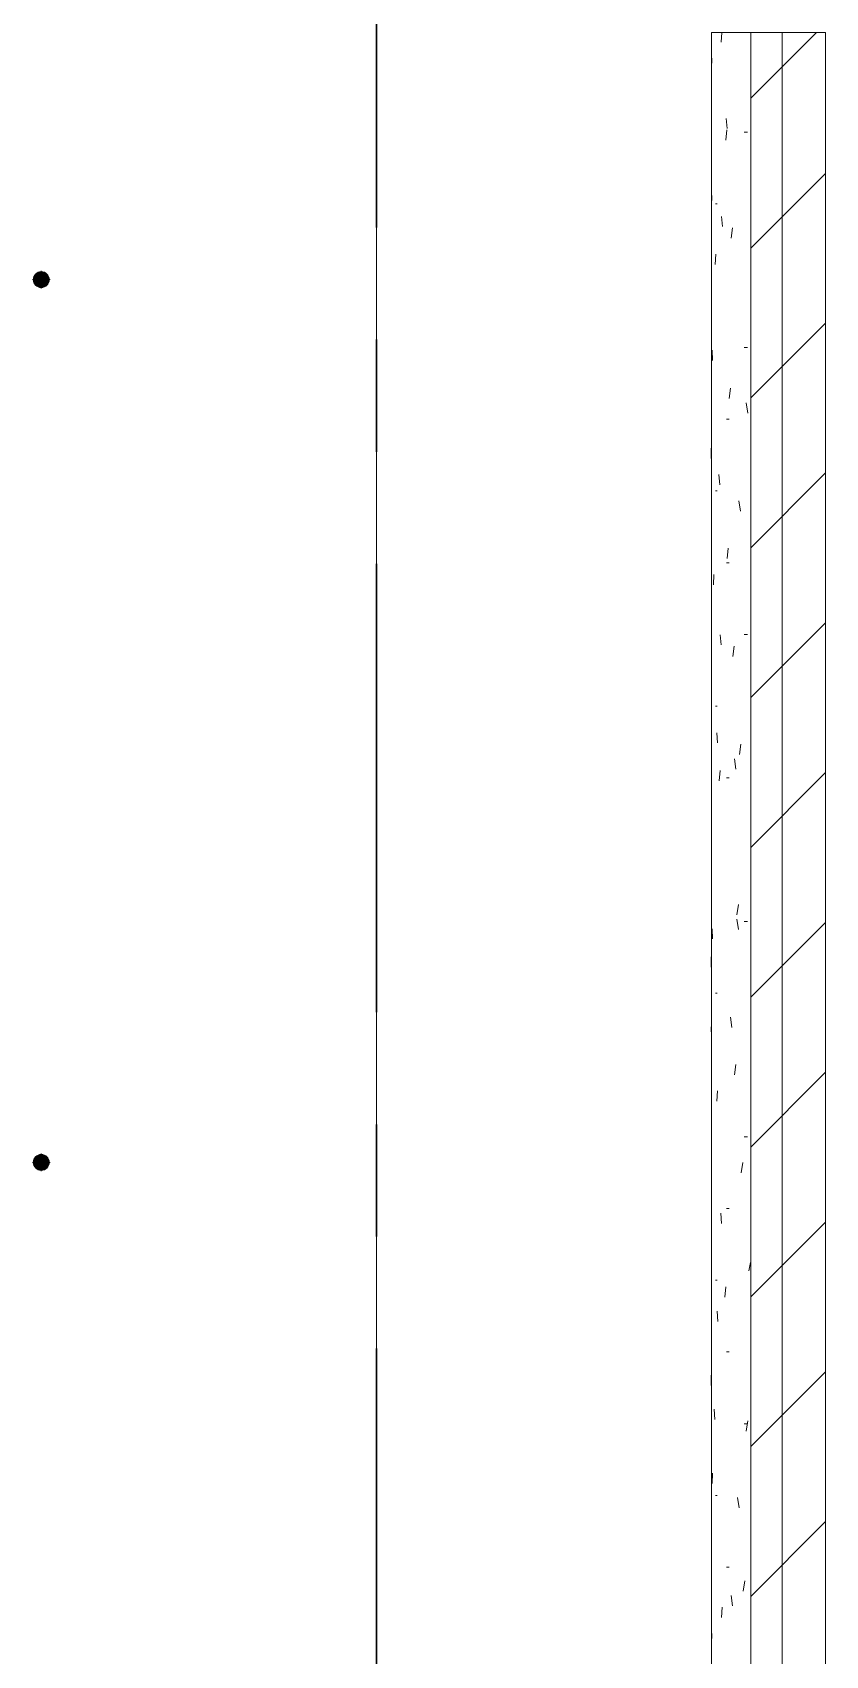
# Model space of a CAD drawing. Header units: millimetres. Extents: x -4000 to 187956, y -58990 to 162485.
# Drawn here: x 49525 to 51773, y 60304 to 64900 of the extents above; entities that cross this region are included whole.
import ezdxf

# ---------------------------------------------------------------- set-up
doc = ezdxf.new("R2010")
doc.units = ezdxf.units.MM
for name, pattern in [('Dash 1_16_', [317.5, 158.75, -158.75]), ('Grid Line', [2222.5, 1270, -317.5, 317.5, -317.5]), ('Grid Line 12_5mm', [2150, 1250, -300, 300, -300])]:
    doc.linetypes.add(name, pattern=pattern)
for name, color, linetype, lineweight in [('A-WALL', 113, 'Continuous', 13), ('A-WALL-PATT', 111, 'Continuous', 13), ('F-SPRN', 3, 'Continuous', 9), ('P-PIPE', 3, 'Continuous', 9), ('P-PIPE-CNTR', 3, 'Continuous', 9), ('S-GRID', 1, 'Continuous', 30)]:
    doc.layers.add(name, color=color, linetype=linetype, lineweight=lineweight)

# ---------------------------------------------------------------- blocks, each defined once
blk = doc.blocks.new('FP_927-FFS - TANG 1')
at = {"layer": 'A-WALL', "color": 50, "lineweight": 15}
blk.add_line((51450, 64900), (51450, 55650), dxfattribs=at)
at = {"layer": 'A-WALL-PATT', "color": 8, "lineweight": 9}
for p, q in [((51477, 64872.6), (51479.6, 64900)), ((51450.1, 64798.3), (51450.7, 64827.3)), ((51491.3, 64656.8), (51494.6, 64627.8)), ((51449.9, 64617.6), (51449.1, 64617.6)), ((51490.1, 64595.1), (51493.4, 64624.1)), ((51552.3, 64617.6), (51542.4, 64617.6)), ((51450.3, 64453.6), (51451, 64424.6)), ((51465.5, 64414.4), (51461.6, 64414.4)), ((51478, 64379.2), (51480.7, 64350.2)), ((51505.7, 64317.5), (51509.5, 64346.5)), ((51460.2, 64243.1), (51461.9, 64272.1)), ((51449.9, 64008), (51449.1, 64008)), ((51451.5, 64000), (51452.4, 63971)), ((51552.3, 64008), (51542.4, 64008)), ((51499.7, 63863.9), (51503.3, 63893)), ((51548.1, 63851.3), (51553.1, 63822.3)), ((51499.7, 63804.8), (51492.8, 63804.8)), ((51449.1, 63722.5), (51449.4, 63693.4)), ((51470.8, 63648.1), (51473.2, 63619.1)), ((51465.5, 63601.6), (51461.6, 63601.6)), ((51527.2, 63573.7), (51531.7, 63544.7)), ((51494, 63410.4), (51497.5, 63439.4)), ((51499.7, 63398.4), (51492.8, 63398.4)), ((51455.3, 63336), (51456.7, 63365)), ((51474.8, 63194.5), (51477.5, 63165.5)), ((51510.2, 63132.8), (51514.2, 63161.8)), ((51552.3, 63195.2), (51542.4, 63195.2)), ((51465.5, 62992), (51461.6, 62992)), ((51464.7, 62917), (51466.7, 62887.9)), ((51528.9, 62855.2), (51533.5, 62884.3)), ((51515.2, 62842.6), (51519.3, 62813.5)), ((51449.9, 62788.8), (51449.1, 62788.8)), ((51471.7, 62780.8), (51474.2, 62809.9)), ((51499.7, 62788.8), (51492.8, 62788.8)), ((51521.8, 62401.7), (51526.1, 62430.7)), ((51449.9, 62382.4), (51449.1, 62382.4)), ((51522, 62389), (51526.3, 62360)), ((51552.3, 62382.4), (51542.4, 62382.4)), ((51451.9, 62361.8), (51452.8, 62332.8)), ((51448.9, 62252.9), (51449, 62281.9)), ((51465.5, 62179.2), (51461.6, 62179.2)), ((51504.2, 62111.5), (51508, 62082.4)), ((51449.2, 62084.2), (51449.6, 62055.2)), ((51515, 61948.1), (51519.1, 61977.1)), ((51464.6, 61873.7), (51466.6, 61902.8)), ((51449.9, 61772.8), (51449.1, 61772.8)), ((51552.3, 61772.8), (51542.4, 61772.8)), ((51534.3, 61670.5), (51539, 61699.6)), ((51475.9, 61556.3), (51478.6, 61527.3)), ((51499.7, 61569.6), (51492.8, 61569.6)), ((51556.1, 61393), (51560.3, 61416.5)), ((51465.5, 61366.4), (51461.6, 61366.4)), ((51487.3, 61318.6), (51490.5, 61347.6)), ((51465.5, 61278.7), (51467.7, 61249.7)), ((51499.7, 61163.2), (51492.8, 61163.2)), ((51449.1, 61068.2), (51449.4, 61097.3)), ((51457.6, 61001.1), (51459.2, 60972.1)), ((51552.3, 60960), (51542.4, 60960)), ((51547.8, 60939.4), (51552.9, 60968.4)), ((51451.4, 60790.7), (51452.3, 60819.7)), ((51465.5, 60756.8), (51461.6, 60756.8)), ((51523.9, 60750.8), (51528.3, 60721.8)), ((51449.9, 60553.6), (51449.1, 60553.6)), ((51499.7, 60553.6), (51492.8, 60553.6)), ((51539.9, 60485.9), (51544.8, 60514.9)), ((51505.8, 60473.2), (51509.7, 60444.2)), ((51477.8, 60411.5), (51480.6, 60440.5)), ((51450.3, 60337.1), (51451, 60366.1))]:
    blk.add_line(p, q, dxfattribs=at)
blk = doc.blocks.new('Walls 1 - Walls 1-594429-FFS - TANG 1')
at = {"layer": 'A-WALL-PATT', "lineweight": 9}
h = blk.add_hatch(dxfattribs=at)
h.set_pattern_fill('FP_12', color=250, style=0, pattern_type=2)
h.set_pattern_definition([(45, (0, 0), (-212.132, 212.132), [])])
h.paths.add_polyline_path([(51561.4, 55445.9), (51773.2, 55445.9), (51773.2, 64900), (51561.4, 64900), (51561.4, 56817.7)])
at = {"layer": 'A-WALL', "color": 50, "lineweight": 15}
for p, q in [((51450, 64900), (51450, 55650)), ((51561.4, 64900), (51450, 64900)), ((51773.2, 64900), (51561.4, 64900)), ((51561.4, 64900), (51561.4, 55445.9)), ((51773.2, 55445.9), (51773.2, 64900))]:
    blk.add_line(p, q, dxfattribs=at)
at = {"layer": 'A-WALL', "color": 35, "lineweight": 15}
for q in [(51450, 64900), (51650, 55445.9), (51773.2, 64900)]:
    blk.add_line((51650, 64900), q, dxfattribs=at)
at = {"layer": 'A-WALL', "color": 50, "lineweight": 15}
blk.add_blockref('FP_927-FFS - TANG 1', (0, 0), dxfattribs=at)
blk = doc.blocks.new('CMF2_NHAXUONG_A_rvt-1-FFS - TANG 1')
at = {"layer": 'A-WALL', "color": 50, "lineweight": 15}
blk.add_line((51449.8, 55650), (51449.8, 64900), dxfattribs=at)
at = {"layer": 'A-WALL', "color": 35, "lineweight": 15}
for p, q in [((51449.8, 64900), (51449.8, 55650)), ((51450, 64900), (51649.8, 64900)), ((51649.8, 64900), (51649.8, 55650))]:
    blk.add_line(p, q, dxfattribs=at)
at = {"layer": 'A-WALL', "color": 53, "lineweight": 15}
for p in [(51450, 64900), (51649.8, 55650)]:
    blk.add_line(p, (51649.8, 64900), dxfattribs=at)
at = {"layer": 'S-GRID', "linetype": 'Grid Line 12_5mm', "lineweight": 9}
blk.add_line((50500, 161185.2), (50500, -16487.4), dxfattribs=at)
at = {"layer": 'A-WALL', "color": 250, "lineweight": 9}
blk.add_blockref('Walls 1 - Walls 1-594429-FFS - TANG 1', (0, 0), dxfattribs=at)
blk = doc.blocks.new('Sprinkler_Up - DN20-V619-FFS - TANG 1')
at = {"layer": 'F-SPRN', "transparency": 33554534}
for points in [[(-13.5, 0), (-3.9, 0.7), (-1.7, 2.9), (-1.2, 3.5), (-0.6, 4), (0.6, 4), (1.2, 3.5), (1.7, 2.9), (4.6, 0), (22.2, 0), (18, 13.1), (6.9, 21.2), (-6.9, 21.2), (-18, 13.1), (-22.2, 0)], [(0, -21.2), (6.9, -21.2), (18, -13.1), (22.2, 0), (3.9, -0.7), (1.7, -2.9), (1.2, -3.5), (0.6, -4), (-0.6, -4), (-1.2, -3.5), (-1.7, -2.9), (-4.6, 0), (-22.2, 0), (-18, -13.1), (-6.9, -21.2)], [(0, -16.7), (4.3, -16.1), (11.8, -11.8), (16.1, -4.3), (16.1, 4.3), (11.8, 11.8), (8.3, 14.4), (0, 16.7), (-4.3, 16.1), (-11.8, 11.8), (-16.1, 4.3), (-16.1, -4.3), (-11.8, -11.8), (-8.3, -14.4)], [(0, -15.6), (7.8, -13.5), (13.5, -7.8), (15.1, -4), (15.1, 4), (13.5, 7.8), (7.8, 13.5), (0, 15.6), (-7.8, 13.5), (-11, 11), (-15.1, 4), (-15.1, -4), (-11, -11), (-7.8, -13.5)], [(-10.9, -5.5), (-10.9, 5.4), (-14.5, 5.4), (-14.5, -5.5)], [(-7.7, -5.5), (-7.7, 5.4), (-10.9, 5.4), (-10.9, -5.5)], [(0, -5.5), (0, 5.4), (-7.7, 5.4), (-7.7, -5.5)], [(0, 0), (5.7, 0), (2.9, 4.9), (-2.9, 4.9), (-5.7, 0)], [(-2.9, -4.9), (2.9, -4.9), (5.7, 0), (-5.7, 0)], [(0, 0), (4.6, 0), (0, 4.6), (-4.6, 0)], [(0, -4.6), (4.6, 0), (-4.6, 0)], [(0, -2.6), (1.3, 0), (-1.8, 0)], [(-1.3, 0), (1.8, 0), (0, 2.6)], [(7.7, -5.5), (7.7, 5.4), (0, 5.4), (0, -5.5)], [(10.9, -5.5), (10.9, 5.4), (7.7, 5.4), (7.7, -5.5)], [(14.5, -5.5), (14.5, 5.4), (10.9, 5.4), (10.9, -5.5)]]:
    blk.add_hatch(color=1, dxfattribs=at).paths.add_polyline_path(points)
at = {"layer": 'F-SPRN', "color": 1}
for p, q in [((-11.5, 5.4), (-14.5, 5.4)), ((-14.5, 5.4), (-11.3, 5.4)), ((-14.5, 5.4), (-14.5, 3.7)), ((-14.5, 3.3), (-14.5, 0)), ((-11.5, 5.4), (-11.5, 4)), ((-10.9, 1.9), (-10.9, 3.6)), ((-10.8, 5.4), (-8, 5.4)), ((-8.1, 5.4), (-10.8, 5.4)), ((-8.1, 5.4), (-8.1, 2.8)), ((-8.1, 2.5), (-8.1, 0.7)), ((-7.7, 4.8), (-7.7, 2.7)), ((-7.7, 4.8), (-7.7, 2.7)), ((-7.7, 2.1), (-7.7, 0.5)), ((-7.7, 2.1), (-7.7, 0.5)), ((-6.7, 5.4), (-4.7, 5.4)), ((-5.8, 3.8), (-5.8, 2.2)), ((-2.1, 0), (-2.1, 0)), ((-2.1, 0), (-2.1, -0.1)), ((-0.5, 2), (-0.6, 2)), ((-0.6, 2), (-0.6, 2)), ((0, 2.1), (-0.1, 2.1)), ((2.1, 0), (2.1, 0.1)), ((2.1, 0), (2.1, 0)), ((4.7, 5.4), (6.5, 5.4)), ((7.7, 5.4), (10.8, 5.4)), ((7.7, 5.2), (7.7, 2.7)), ((7.7, 5.2), (7.7, 2.7)), ((7.7, 2.3), (7.7, 0.5)), ((7.7, 2.3), (7.7, 0.5)), ((10.8, 5.4), (8.1, 5.4)), ((8.1, 5.4), (8.1, 2.8)), ((8.1, 2.5), (8.1, 0.4)), ((10.9, 5.4), (14.5, 5.4)), ((10.9, 3.6), (10.9, 0.2)), ((14.5, 5.4), (11.5, 5.4)), ((11.5, 5.4), (11.5, 4)), ((11.5, 3), (11.5, 0.2)), ((14.5, 5.4), (14.5, -5.5)), ((-14.5, -1.3), (-14.5, -3.7)), ((-11.1, -5.5), (-14.5, -5.5)), ((-14.5, -5.5), (-11.5, -5.5)), ((-10.9, -2.6), (-10.9, -1.3)), ((-10.8, -5.5), (-8.1, -5.5)), ((-7.8, -5.5), (-10.8, -5.5)), ((-8.1, -4.2), (-8.1, -5.5)), ((-7.7, -2.7), (-7.7, -4)), ((-7.7, -2.7), (-7.7, -4)), ((-7, -5.5), (-5.8, -5.5)), ((-4.8, -5.5), (-7, -5.5)), ((-5.8, -2.3), (-5.8, -3.8)), ((-2.1, -0.3), (-2, -0.4)), ((-2, -0.4), (-2, -0.5)), ((-2, -0.5), (-2, -0.6)), ((-2, -0.6), (-2, -0.7)), ((-2, -0.7), (-1.9, -0.7)), ((-1.9, -0.7), (-1.9, -0.8)), ((-1.9, -0.8), (-1.9, -0.9)), ((-1.9, -0.9), (-1.8, -1)), ((-1.8, -1), (-1.8, -1.1)), ((-1.8, -1), (-1.8, -1)), ((-1.8, -1.1), (-1.7, -1.2)), ((-1.7, -1.2), (-1.6, -1.3)), ((-1.7, -1.2), (-1.7, -1.2)), ((-1.6, -1.3), (-1.6, -1.4)), ((-1.6, -1.4), (-1.5, -1.4)), ((-1.5, -1.4), (-1.4, -1.5)), ((-1.4, -1.5), (-1.3, -1.6)), ((-1.4, -1.5), (-1.4, -1.5)), ((-1.3, -1.6), (-1.3, -1.7)), ((-1.3, -1.7), (-1.2, -1.7)), ((-1.2, -1.7), (-1.1, -1.7)), ((-1.1, -1.7), (-1.1, -1.8)), ((-1.1, -1.8), (-1, -1.8)), ((-1, -1.8), (-0.9, -1.9)), ((-0.9, -1.9), (-0.8, -1.9)), ((-0.8, -1.9), (-0.7, -2)), ((-0.8, -1.9), (-0.8, -1.9)), ((-0.7, -2), (-0.6, -2)), ((-0.6, -2), (-0.5, -2)), ((-0.5, -2), (-0.4, -2)), ((-0.4, -2), (-0.3, -2.1)), ((-0.4, -2), (-0.4, -2)), ((-0.3, -2.1), (-0.2, -2.1)), ((-0.2, -2.1), (-0.1, -2.1)), ((-0.1, -2.1), (0, -2.1)), ((0, -2.1), (0.1, -2.1)), ((0.1, -2.1), (0.2, -2.1)), ((0.1, -2.1), (0.1, -2.1)), ((0.2, -2.1), (0.3, -2.1)), ((0.3, -2.1), (0.4, -2)), ((0.4, -2), (0.5, -2)), ((0.5, -2), (0.6, -2)), ((0.6, -2), (0.7, -2)), ((0.6, -2), (0.6, -2)), ((0.7, -2), (0.8, -1.9)), ((0.8, -1.9), (0.9, -1.9)), ((0.9, -1.9), (1, -1.8)), ((0.9, -1.9), (0.9, -1.9)), ((1, -1.8), (1.1, -1.8)), ((1.1, -1.8), (1.2, -1.7)), ((1.2, -1.7), (1.3, -1.6)), ((1.2, -1.7), (1.2, -1.7)), ((1.3, -1.6), (1.4, -1.6)), ((1.4, -1.5), (1.5, -1.5)), ((1.4, -1.6), (1.4, -1.5)), ((1.5, -1.4), (1.6, -1.3)), ((1.5, -1.5), (1.5, -1.4)), ((1.6, -1.3), (1.7, -1.2)), ((1.6, -1.3), (1.6, -1.3)), ((1.7, -1.1), (1.8, -1.1)), ((1.7, -1.2), (1.7, -1.1)), ((1.8, -1), (1.9, -0.9)), ((1.8, -1.1), (1.8, -1)), ((1.9, -0.8), (2, -0.7)), ((1.9, -0.8), (1.9, -0.8)), ((1.9, -0.9), (1.9, -0.8)), ((2, -0.4), (2.1, -0.3)), ((2, -0.5), (2, -0.4)), ((2, -0.5), (2, -0.5)), ((2, -0.6), (2, -0.5)), ((2, -0.7), (2, -0.6)), ((2.1, -0.1), (2.1, 0)), ((2.1, -0.2), (2.1, -0.1)), ((2.1, -0.3), (2.1, -0.2)), ((7, -5.5), (4.8, -5.5)), ((5.8, -2.2), (5.8, -3.8)), ((5.8, -5.5), (7, -5.5)), ((7.7, -0.5), (7.7, -2.3)), ((7.7, -0.5), (7.7, -2.3)), ((7.7, -2.7), (7.7, -5.4)), ((7.7, -2.7), (7.7, -5.4)), ((10.8, -5.5), (7.7, -5.5)), ((8.1, -0.4), (8.1, -2.5)), ((8.1, -2.8), (8.1, -5.5)), ((8.1, -5.5), (10.8, -5.5)), ((10.9, -0.2), (10.9, -3.6)), ((14.5, -5.5), (10.9, -5.5)), ((11.5, -0.2), (11.5, -3)), ((11.5, -4), (11.5, -5.5)), ((11.5, -5.5), (14.5, -5.5))]:
    blk.add_line(p, q, dxfattribs=at)
at = {"layer": 'F-SPRN', "color": 1, "flags": 128}
for points in [[(-1.4, 1.5), (-1.5, 1.5), (-1.5, 1.4), (-1.6, 1.3), (-1.6, 1.3), (-1.7, 1.2), (-1.7, 1.1), (-1.8, 1.1), (-1.8, 1), (-1.9, 0.9), (-1.9, 0.8), (-1.9, 0.8), (-2, 0.7), (-2, 0.6), (-2, 0.5), (-2, 0.5), (-2, 0.4), (-2.1, 0.3), (-2.1, 0.2), (-2.1, 0.1), (-2.1, 0)], [(-0.6, 2), (-0.7, 2), (-0.8, 1.9), (-0.9, 1.9), (-0.9, 1.9), (-1, 1.8), (-1.1, 1.8), (-1.2, 1.7), (-1.2, 1.7), (-1.3, 1.6), (-1.4, 1.6), (-1.4, 1.5)], [(-0.1, 2.1), (-0.1, 2.1), (-0.2, 2.1), (-0.3, 2.1), (-0.4, 2), (-0.5, 2)], [(1.8, 1), (1.8, 1), (1.8, 1.1), (1.7, 1.2), (1.7, 1.2), (1.6, 1.3), (1.6, 1.4), (1.5, 1.4), (1.4, 1.5), (1.4, 1.5), (1.3, 1.6), (1.3, 1.7), (1.2, 1.7), (1.1, 1.7), (1.1, 1.8), (1, 1.8), (0.9, 1.9), (0.8, 1.9), (0.8, 1.9), (0.7, 2), (0.6, 2), (0.5, 2), (0.4, 2), (0.4, 2), (0.3, 2.1), (0.2, 2.1), (0.1, 2.1), (0, 2.1)], [(2.1, 0.1), (2.1, 0.2), (2.1, 0.2), (2.1, 0.3), (2, 0.4), (2, 0.5), (2, 0.6), (2, 0.7), (1.9, 0.7), (1.9, 0.8), (1.9, 0.9), (1.8, 1)], [(-2.1, -0.1), (-2.1, -0.2), (-2.1, -0.2), (-2.1, -0.3)]]:
    blk.add_lwpolyline(points, dxfattribs=at)
at = {"layer": 'F-SPRN', "color": 1}
for radius, start, end in [(22.2, 360, 180), (21.9, 165.6773, 179.2615), (21.9, 144.7698, 164.8151), (21.9, 126.6942, 143.2701), (16.7, 167.6802, 180), (16.7, 167.6802, 180), (16.7, 155.3879, 164.9693), (16.7, 155.3879, 164.9693), (15.6, 166.4265, 180), (15.6, 166.4265, 180), (15.6, 150.9409, 165), (15.6, 159.6139, 165), (16.7, 136.7213, 149.931), (16.7, 136.7213, 149.931), (15.6, 150.9409, 156.3845), (15.6, 138.4214, 150), (15.6, 138.4214, 150), (21.9, 108.2621, 125.7507), (16.7, 121.4181, 130.5751), (16.7, 121.4181, 130.5751), (15.6, 120.5262, 133.2078), (15.6, 120.5262, 133.2078), (16.7, 106.5995, 120), (16.7, 106.5995, 120), (15.6, 114.4363, 119.9813), (15.6, 114.4363, 119.9813), (21.9, 99.348, 107.901), (4.63, 155.7832, 180), (4.63, 155.7832, 180), (16.7, 96.4143, 105), (16.7, 96.4143, 105), (4.63, 109.0192, 138.2703), (4.63, 109.0192, 138.2703), (21.9, 90.145, 98.8503), (15.6, 95.5762, 100.6843), (15.6, 95.5762, 100.6843), (2.56, 109.0192, 168.8278), (2.56, 109.0192, 168.8278), (2.04, 109.0192, 180), (16.7, 83.0684, 90), (16.7, 83.0684, 90), (4.63, 17.9592, 90), (4.63, 17.9592, 90), (3.81, 57.0577, 90), (2.56, 14.5599, 90), (2.56, 14.5599, 90), (2.04, 10.4703, 90), (21.9, 72.5583, 89.4624), (15.6, 75.573, 80.5892), (15.6, 75.573, 80.5892), (3.81, 16.1605, 43.8358), (15.6, 67.5614, 74.5481), (15.6, 67.5614, 74.5481), (16.7, 60, 75), (16.7, 60, 75), (15.6, 60.0187, 65.5637), (15.6, 60.0187, 65.5637), (21.9, 54.2493, 71.7379), (15.6, 46.7922, 60), (15.6, 46.7922, 60), (16.7, 49.4249, 58.5819), (16.7, 49.4249, 58.5819), (15.6, 30, 41.5786), (15.6, 30, 41.5786), (16.7, 30, 43.2787), (16.7, 30, 43.2787), (21.9, 36.7299, 53.3058), (15.6, 23.6155, 29.5646), (15.6, 15, 29.5646), (15.6, 15, 20.3861), (16.7, 15, 24.6121), (16.7, 15, 24.6121), (15.6, 360, 13.6618), (15.6, 0, 13.6618), (16.7, 360, 12.3198), (16.7, 0, 12.3198), (21.9, 15.1849, 35.2302), (21.9, 0.7385, 14.3227), (22.2, 180, 360), (21.9, 180.7385, 194.3227), (21.9, 195.1849, 215.2302), (21.9, 216.7299, 233.3058), (16.7, 180, 192.3198), (16.7, 180, 192.3198), (16.7, 195.0307, 204.6121), (16.7, 195.0307, 204.6121), (15.6, 181.9082, 193.6618), (15.6, 181.9082, 193.6618), (15.6, 197.3339, 209.5646), (15.6, 197.3339, 209.5646), (16.7, 210.069, 223.2787), (16.7, 210.069, 223.2787), (15.6, 212.5472, 221.5786), (15.6, 212.5472, 221.5786), (21.9, 234.2493, 251.7379), (16.7, 229.4249, 238.5819), (16.7, 229.4249, 238.5819), (15.6, 233.795, 240), (15.6, 233.795, 240), (16.7, 240, 255), (16.7, 240, 255), (15.6, 240.0187, 254.5481), (15.6, 240.0187, 254.5481), (21.9, 252.5583, 269.4624), (4.63, 197.9592, 0), (4.63, 197.9592, 360), (15.6, 255, 267.64), (15.6, 255, 267.64), (3.81, 196.1605, 360), (2.56, 191.1677, 270), (2.56, 191.1677, 270), (2.04, 190.4703, 270), (16.7, 263.0684, 270), (16.7, 263.0684, 270), (2.04, 270, 0), (2.56, 270, 0), (2.56, 270, 360), (21.9, 270.145, 278.8503), (15.6, 275.5762, 280.6843), (15.6, 275.5762, 280.6843), (16.7, 276.4143, 285), (16.7, 276.4143, 285), (21.9, 279.348, 287.901), (16.7, 286.5995, 300), (16.7, 286.5995, 300), (15.6, 294.4363, 299.9813), (15.6, 294.4363, 299.9813), (21.9, 288.2621, 305.7507), (15.6, 300, 313.2078), (15.6, 300, 313.2078), (16.7, 301.4181, 310.5751), (16.7, 301.4181, 310.5751), (15.6, 318.4214, 330), (15.6, 318.4214, 330), (16.7, 316.7213, 330), (16.7, 316.7213, 330), (21.9, 306.6942, 323.2701), (15.6, 330.4354, 345), (15.6, 330.4354, 336.3845), (15.6, 339.6139, 345), (15.6, 346.3382, 360), (15.6, 346.3382, 360), (16.7, 335.3879, 345), (16.7, 335.3879, 345), (16.7, 347.6802, 360), (16.7, 347.6802, 360), (21.9, 324.7698, 344.8151), (21.9, 345.6773, 359.2615)]:
    blk.add_arc((0, 0), radius, start, end, dxfattribs=at)
blk = doc.blocks.new('Sprinkler_Up - DN20-V620-FFS - TANG 1')
at = {"layer": 'F-SPRN', "transparency": 33554534}
for points in [[(-13.5, 0), (-3.9, 0.7), (-1.7, 2.9), (-1.2, 3.5), (-0.6, 4), (0.6, 4), (1.2, 3.5), (1.7, 2.9), (4.6, 0), (22.2, 0), (18, 13.1), (6.9, 21.2), (-6.9, 21.2), (-18, 13.1), (-22.2, 0)], [(0, -21.2), (6.9, -21.2), (18, -13.1), (22.2, 0), (3.9, -0.7), (1.7, -2.9), (1.2, -3.5), (0.6, -4), (-0.6, -4), (-1.2, -3.5), (-1.7, -2.9), (-4.6, 0), (-22.2, 0), (-18, -13.1), (-6.9, -21.2)], [(0, -16.7), (4.3, -16.1), (11.8, -11.8), (16.1, -4.3), (16.1, 4.3), (11.8, 11.8), (8.3, 14.4), (0, 16.7), (-4.3, 16.1), (-11.8, 11.8), (-16.1, 4.3), (-16.1, -4.3), (-11.8, -11.8), (-8.3, -14.4)], [(0, -15.6), (7.8, -13.5), (13.5, -7.8), (15.1, -4), (15.1, 4), (13.5, 7.8), (7.8, 13.5), (0, 15.6), (-7.8, 13.5), (-11, 11), (-15.1, 4), (-15.1, -4), (-11, -11), (-7.8, -13.5)], [(-10.9, -5.5), (-10.9, 5.4), (-14.5, 5.4), (-14.5, -5.5)], [(-7.7, -5.5), (-7.7, 5.4), (-10.9, 5.4), (-10.9, -5.5)], [(0, -5.5), (0, 5.4), (-7.7, 5.4), (-7.7, -5.5)], [(0, 0), (5.7, 0), (2.9, 4.9), (-2.9, 4.9), (-5.7, 0)], [(-2.9, -4.9), (2.9, -4.9), (5.7, 0), (-5.7, 0)], [(0, 0), (4.6, 0), (0, 4.6), (-4.6, 0)], [(0, -4.6), (4.6, 0), (-4.6, 0)], [(0, -2.6), (1.3, 0), (-1.8, 0)], [(-1.3, 0), (1.8, 0), (0, 2.6)], [(7.7, -5.5), (7.7, 5.4), (0, 5.4), (0, -5.5)], [(10.9, -5.5), (10.9, 5.4), (7.7, 5.4), (7.7, -5.5)], [(14.5, -5.5), (14.5, 5.4), (10.9, 5.4), (10.9, -5.5)]]:
    blk.add_hatch(color=1, dxfattribs=at).paths.add_polyline_path(points)
at = {"layer": 'F-SPRN', "color": 1}
for p, q in [((-11.5, 5.4), (-14.5, 5.4)), ((-14.5, 5.4), (-11.3, 5.4)), ((-14.5, 5.4), (-14.5, 3.7)), ((-14.5, 3.3), (-14.5, 0)), ((-11.5, 5.4), (-11.5, 4)), ((-10.9, 1.9), (-10.9, 3.6)), ((-10.8, 5.4), (-8, 5.4)), ((-8.1, 5.4), (-10.8, 5.4)), ((-8.1, 5.4), (-8.1, 2.8)), ((-8.1, 2.5), (-8.1, 0.7)), ((-7.7, 4.8), (-7.7, 2.7)), ((-7.7, 4.8), (-7.7, 2.7)), ((-7.7, 2.1), (-7.7, 0.5)), ((-7.7, 2.1), (-7.7, 0.5)), ((-6.7, 5.4), (-4.7, 5.4)), ((-5.8, 3.8), (-5.8, 2.2)), ((-2.1, 0), (-2.1, 0)), ((-2.1, 0), (-2.1, -0.1)), ((0, 2.1), (-0.1, 2.1)), ((2.1, 0), (2.1, 0.1)), ((2.1, 0), (2.1, 0)), ((4.7, 5.4), (6.5, 5.4)), ((7.7, 5.4), (10.8, 5.4)), ((7.7, 5.2), (7.7, 2.7)), ((7.7, 5.2), (7.7, 2.7)), ((7.7, 2.3), (7.7, 0.5)), ((7.7, 2.3), (7.7, 0.5)), ((10.8, 5.4), (8.1, 5.4)), ((8.1, 5.4), (8.1, 2.8)), ((8.1, 2.5), (8.1, 0.4)), ((10.9, 5.4), (14.5, 5.4)), ((10.9, 3.6), (10.9, 0.2)), ((14.5, 5.4), (11.5, 5.4)), ((11.5, 5.4), (11.5, 4)), ((11.5, 3), (11.5, 0.2)), ((14.5, 5.4), (14.5, -5.5)), ((-14.5, -1.3), (-14.5, -3.7)), ((-11.1, -5.5), (-14.5, -5.5)), ((-14.5, -5.5), (-11.5, -5.5)), ((-10.9, -2.6), (-10.9, -1.3)), ((-10.8, -5.5), (-8.1, -5.5)), ((-7.8, -5.5), (-10.8, -5.5)), ((-8.1, -4.2), (-8.1, -5.5)), ((-7.7, -2.7), (-7.7, -4)), ((-7.7, -2.7), (-7.7, -4)), ((-7, -5.5), (-5.8, -5.5)), ((-4.8, -5.5), (-7, -5.5)), ((-5.8, -2.3), (-5.8, -3.8)), ((-2.1, -0.2), (-2.1, -0.3)), ((-2.1, -0.3), (-2, -0.4)), ((-2, -0.4), (-2, -0.5)), ((-2, -0.5), (-2, -0.6)), ((-2, -0.6), (-2, -0.7)), ((-2, -0.7), (-1.9, -0.7)), ((-1.9, -0.7), (-1.9, -0.8)), ((-1.9, -0.8), (-1.9, -0.9)), ((-1.9, -0.9), (-1.8, -1)), ((-1.8, -1), (-1.8, -1.1)), ((-1.8, -1), (-1.8, -1)), ((-1.8, -1.1), (-1.7, -1.2)), ((-1.7, -1.2), (-1.6, -1.3)), ((-1.7, -1.2), (-1.7, -1.2)), ((-1.6, -1.3), (-1.6, -1.4)), ((-1.6, -1.4), (-1.5, -1.4)), ((-1.5, -1.4), (-1.4, -1.5)), ((-1.4, -1.5), (-1.3, -1.6)), ((-1.4, -1.5), (-1.4, -1.5)), ((-1.3, -1.6), (-1.3, -1.7)), ((-1.3, -1.7), (-1.2, -1.7)), ((-1.2, -1.7), (-1.1, -1.7)), ((-1.1, -1.7), (-1.1, -1.8)), ((-1.1, -1.8), (-1, -1.8)), ((-1, -1.8), (-0.9, -1.9)), ((-0.9, -1.9), (-0.8, -1.9)), ((-0.8, -1.9), (-0.7, -2)), ((-0.8, -1.9), (-0.8, -1.9)), ((-0.7, -2), (-0.6, -2)), ((-0.6, -2), (-0.5, -2)), ((-0.5, -2), (-0.4, -2)), ((-0.4, -2), (-0.3, -2.1)), ((-0.4, -2), (-0.4, -2)), ((-0.3, -2.1), (-0.2, -2.1)), ((-0.2, -2.1), (-0.1, -2.1)), ((-0.1, -2.1), (0, -2.1)), ((0, -2.1), (0.1, -2.1)), ((0.1, -2.1), (0.2, -2.1)), ((0.1, -2.1), (0.1, -2.1)), ((0.2, -2.1), (0.3, -2.1)), ((0.3, -2.1), (0.4, -2)), ((0.4, -2), (0.5, -2)), ((0.5, -2), (0.6, -2)), ((0.6, -2), (0.7, -2)), ((0.6, -2), (0.6, -2)), ((0.7, -2), (0.8, -1.9)), ((0.8, -1.9), (0.9, -1.9)), ((0.9, -1.9), (1, -1.8)), ((0.9, -1.9), (0.9, -1.9)), ((1, -1.8), (1.1, -1.8)), ((1.1, -1.8), (1.2, -1.7)), ((1.2, -1.7), (1.3, -1.6)), ((1.2, -1.7), (1.2, -1.7)), ((1.3, -1.6), (1.4, -1.6)), ((1.4, -1.5), (1.5, -1.5)), ((1.4, -1.6), (1.4, -1.5)), ((1.5, -1.4), (1.6, -1.3)), ((1.5, -1.5), (1.5, -1.4)), ((1.6, -1.3), (1.7, -1.2)), ((1.6, -1.3), (1.6, -1.3)), ((1.7, -1.1), (1.8, -1.1)), ((1.7, -1.2), (1.7, -1.1)), ((1.8, -1), (1.9, -0.9)), ((1.8, -1.1), (1.8, -1)), ((1.9, -0.8), (2, -0.7)), ((1.9, -0.8), (1.9, -0.8)), ((1.9, -0.9), (1.9, -0.8)), ((2, -0.4), (2.1, -0.3)), ((2, -0.5), (2, -0.4)), ((2, -0.5), (2, -0.5)), ((2, -0.6), (2, -0.5)), ((2, -0.7), (2, -0.6)), ((2.1, -0.1), (2.1, 0)), ((2.1, -0.2), (2.1, -0.1)), ((2.1, -0.3), (2.1, -0.2)), ((7, -5.5), (4.8, -5.5)), ((5.8, -2.2), (5.8, -3.8)), ((5.8, -5.5), (7, -5.5)), ((7.7, -0.5), (7.7, -2.3)), ((7.7, -0.5), (7.7, -2.3)), ((7.7, -2.7), (7.7, -5.4)), ((7.7, -2.7), (7.7, -5.4)), ((10.8, -5.5), (7.7, -5.5)), ((8.1, -0.4), (8.1, -2.5)), ((8.1, -2.8), (8.1, -5.5)), ((8.1, -5.5), (10.8, -5.5)), ((10.9, -0.2), (10.9, -3.6)), ((14.5, -5.5), (10.9, -5.5)), ((11.5, -0.2), (11.5, -3)), ((11.5, -4), (11.5, -5.5)), ((11.5, -5.5), (14.5, -5.5))]:
    blk.add_line(p, q, dxfattribs=at)
at = {"layer": 'F-SPRN', "color": 1, "flags": 128}
for points in [[(-0.6, 2), (-0.7, 2), (-0.8, 1.9), (-0.9, 1.9), (-0.9, 1.9), (-1, 1.8), (-1.1, 1.8), (-1.2, 1.7), (-1.2, 1.7), (-1.3, 1.6), (-1.4, 1.6), (-1.4, 1.5), (-1.5, 1.5), (-1.5, 1.4), (-1.6, 1.3), (-1.6, 1.3), (-1.7, 1.2), (-1.7, 1.1), (-1.8, 1.1), (-1.8, 1), (-1.9, 0.9), (-1.9, 0.8), (-1.9, 0.8), (-2, 0.7), (-2, 0.6), (-2, 0.5), (-2, 0.5), (-2, 0.4), (-2.1, 0.3), (-2.1, 0.2)], [(-2.1, 0.2), (-2.1, 0.1), (-2.1, 0)], [(-0.5, 2), (-0.6, 2), (-0.6, 2)], [(-0.1, 2.1), (-0.1, 2.1), (-0.2, 2.1), (-0.3, 2.1), (-0.4, 2), (-0.5, 2)], [(2.1, 0.1), (2.1, 0.2), (2.1, 0.2), (2.1, 0.3), (2, 0.4), (2, 0.5), (2, 0.6), (2, 0.7), (1.9, 0.7), (1.9, 0.8), (1.9, 0.9), (1.8, 1), (1.8, 1), (1.8, 1.1), (1.7, 1.2), (1.7, 1.2), (1.6, 1.3), (1.6, 1.4), (1.5, 1.4), (1.4, 1.5), (1.4, 1.5), (1.3, 1.6), (1.3, 1.7), (1.2, 1.7), (1.1, 1.7), (1.1, 1.8), (1, 1.8), (0.9, 1.9), (0.8, 1.9), (0.8, 1.9), (0.7, 2), (0.6, 2), (0.5, 2), (0.4, 2), (0.4, 2), (0.3, 2.1), (0.2, 2.1), (0.1, 2.1), (0, 2.1)], [(-2.1, -0.1), (-2.1, -0.2), (-2.1, -0.2)]]:
    blk.add_lwpolyline(points, dxfattribs=at)
at = {"layer": 'F-SPRN', "color": 1}
for radius, start, end in [(22.2, 360, 180), (21.9, 165.6773, 179.2615), (21.9, 144.7698, 164.8151), (21.9, 126.6942, 143.2701), (16.7, 167.6802, 180), (16.7, 167.6802, 180), (16.7, 155.3879, 164.9693), (16.7, 155.3879, 164.9693), (15.6, 166.4265, 180), (15.6, 166.4265, 180), (15.6, 150.9409, 165), (15.6, 159.6139, 165), (16.7, 136.7213, 149.931), (16.7, 136.7213, 149.931), (15.6, 150.9409, 156.3845), (15.6, 138.4214, 150), (15.6, 138.4214, 150), (21.9, 108.2621, 125.7507), (16.7, 121.4181, 130.5751), (16.7, 121.4181, 130.5751), (15.6, 120.5262, 133.2078), (15.6, 120.5262, 133.2078), (16.7, 106.5995, 120), (16.7, 106.5995, 120), (15.6, 114.4363, 119.9813), (15.6, 114.4363, 119.9813), (21.9, 99.348, 107.901), (4.63, 155.7832, 180), (4.63, 155.7832, 180), (16.7, 96.4143, 105), (16.7, 96.4143, 105), (4.63, 109.0192, 138.2703), (4.63, 109.0192, 138.2703), (21.9, 90.145, 98.8503), (15.6, 95.5762, 100.6843), (15.6, 95.5762, 100.6843), (2.56, 109.0192, 168.8278), (2.56, 109.0192, 168.8278), (2.04, 109.0192, 180), (16.7, 83.0684, 90), (16.7, 83.0684, 90), (4.63, 17.9592, 90), (4.63, 17.9592, 90), (3.81, 57.0577, 90), (2.56, 14.5599, 90), (2.56, 14.5599, 90), (2.04, 10.4703, 90), (21.9, 72.5583, 89.4624), (15.6, 75.573, 80.5892), (15.6, 75.573, 80.5892), (3.81, 16.1605, 43.8358), (15.6, 67.5614, 74.5481), (15.6, 67.5614, 74.5481), (16.7, 60, 75), (16.7, 60, 75), (15.6, 60.0187, 65.5637), (15.6, 60.0187, 65.5637), (21.9, 54.2493, 71.7379), (15.6, 46.7922, 60), (15.6, 46.7922, 60), (16.7, 49.4249, 58.5819), (16.7, 49.4249, 58.5819), (15.6, 30, 41.5786), (15.6, 30, 41.5786), (16.7, 30, 43.2787), (16.7, 30, 43.2787), (21.9, 36.7299, 53.3058), (15.6, 23.6155, 29.5646), (15.6, 15, 29.5646), (15.6, 15, 20.3861), (16.7, 15, 24.6121), (16.7, 15, 24.6121), (15.6, 360, 13.6618), (15.6, 0, 13.6618), (16.7, 360, 12.3198), (16.7, 0, 12.3198), (21.9, 15.1849, 35.2302), (21.9, 0.7385, 14.3227), (22.2, 180, 360), (21.9, 180.7385, 194.3227), (21.9, 195.1849, 215.2302), (21.9, 216.7299, 233.3058), (16.7, 180, 192.3198), (16.7, 180, 192.3198), (16.7, 195.0307, 204.6121), (16.7, 195.0307, 204.6121), (15.6, 181.9082, 193.6618), (15.6, 181.9082, 193.6618), (15.6, 197.3339, 209.5646), (15.6, 197.3339, 209.5646), (16.7, 210.069, 223.2787), (16.7, 210.069, 223.2787), (15.6, 212.5472, 221.5786), (15.6, 212.5472, 221.5786), (21.9, 234.2493, 251.7379), (16.7, 229.4249, 238.5819), (16.7, 229.4249, 238.5819), (15.6, 233.795, 240), (15.6, 233.795, 240), (16.7, 240, 255), (16.7, 240, 255), (15.6, 240.0187, 254.5481), (15.6, 240.0187, 254.5481), (21.9, 252.5583, 269.4624), (4.63, 197.9592, 0), (4.63, 197.9592, 360), (15.6, 255, 267.64), (15.6, 255, 267.64), (3.81, 196.1605, 360), (2.56, 191.1677, 270), (2.56, 191.1677, 270), (2.04, 190.4703, 270), (16.7, 263.0684, 270), (16.7, 263.0684, 270), (2.04, 270, 0), (2.56, 270, 0), (2.56, 270, 360), (21.9, 270.145, 278.8503), (15.6, 275.5762, 280.6843), (15.6, 275.5762, 280.6843), (16.7, 276.4143, 285), (16.7, 276.4143, 285), (21.9, 279.348, 287.901), (16.7, 286.5995, 300), (16.7, 286.5995, 300), (15.6, 294.4363, 299.9813), (15.6, 294.4363, 299.9813), (21.9, 288.2621, 305.7507), (15.6, 300, 313.2078), (15.6, 300, 313.2078), (16.7, 301.4181, 310.5751), (16.7, 301.4181, 310.5751), (15.6, 318.4214, 330), (15.6, 318.4214, 330), (16.7, 316.7213, 330), (16.7, 316.7213, 330), (21.9, 306.6942, 323.2701), (15.6, 330.4354, 345), (15.6, 330.4354, 336.3845), (15.6, 339.6139, 345), (15.6, 346.3382, 360), (15.6, 346.3382, 360), (16.7, 335.3879, 345), (16.7, 335.3879, 345), (16.7, 347.6802, 360), (16.7, 347.6802, 360), (21.9, 324.7698, 344.8151), (21.9, 345.6773, 359.2615)]:
    blk.add_arc((0, 0), radius, start, end, dxfattribs=at)
blk = doc.blocks.new('Steel_Transition_Threaded_HoaPhat - Standard-V953-FFS - TANG 1')
at = {"layer": 'P-PIPE', "lineweight": 13, "transparency": 33554534}
h = blk.add_hatch(color=1, dxfattribs=at)
h.paths.add_polyline_path([(49550, 126427.6), (49555.8, 126428.4), (49561.3, 126430.6), (49565.9, 126434.2), (49569.5, 126438.8), (49571.7, 126444.3), (49572.5, 126450.1), (49571.7, 126455.9), (49569.5, 126461.3), (49565.9, 126466), (49561.3, 126469.6), (49555.8, 126471.8), (49550, 126472.6), (49544.2, 126471.8), (49538.8, 126469.6), (49534.1, 126466), (49530.5, 126461.3), (49528.3, 126455.9), (49527.5, 126450.1), (49528.3, 126444.3), (49530.5, 126438.8), (49534.1, 126434.2), (49538.8, 126430.6), (49544.2, 126428.4)])
h.paths.add_polyline_path([(49550, 126430), (49544.8, 126430.7), (49540, 126432.7), (49535.8, 126435.9), (49532.6, 126440), (49530.6, 126444.9), (49529.9, 126450.1), (49530.6, 126455.3), (49532.6, 126460.1), (49535.8, 126464.3), (49540, 126467.5), (49544.8, 126469.5), (49550, 126470.2), (49555.2, 126469.5), (49560.1, 126467.5), (49564.2, 126464.3), (49567.4, 126460.1), (49569.4, 126455.3), (49570.1, 126450.1), (49569.4, 126444.9), (49567.4, 126440), (49564.2, 126435.9), (49560.1, 126432.7), (49555.2, 126430.7)])
for points in [[(49529.9, 126450.1), (49533.6, 126450.1), (49535.8, 126458.3), (49541.8, 126464.3), (49550, 126466.5), (49558.2, 126464.3), (49564.2, 126458.3), (49566.4, 126450.1), (49570.1, 126450.1), (49569.4, 126455.3), (49567.4, 126460.1), (49564.2, 126464.3), (49560.1, 126467.5), (49555.2, 126469.5), (49550, 126470.2), (49544.8, 126469.5), (49540, 126467.5), (49535.8, 126464.3), (49532.6, 126460.1), (49530.6, 126455.3)], [(49550, 126431.6), (49554.8, 126432.2), (49559.3, 126434.1), (49563.1, 126437), (49566, 126440.8), (49567.9, 126445.3), (49568.5, 126450.1), (49567.9, 126454.9), (49566, 126459.3), (49563.1, 126463.2), (49559.3, 126466.1), (49554.8, 126468), (49550, 126468.6), (49545.2, 126468), (49540.8, 126466.1), (49536.9, 126463.2), (49534, 126459.3), (49532.1, 126454.9), (49531.5, 126450.1), (49532.1, 126445.3), (49534, 126440.8), (49536.9, 126437), (49540.8, 126434.1), (49545.2, 126432.2)], [(49550, 126430), (49555.2, 126430.7), (49560.1, 126432.7), (49564.2, 126435.9), (49567.4, 126440), (49569.4, 126444.9), (49570.1, 126450.1), (49566.4, 126450.1), (49564.2, 126441.9), (49558.2, 126435.9), (49550, 126433.7), (49541.8, 126435.9), (49535.8, 126441.9), (49533.6, 126450.1), (49529.9, 126450.1), (49530.6, 126444.9), (49532.6, 126440), (49535.8, 126435.9), (49540, 126432.7), (49544.8, 126430.7)]]:
    blk.add_hatch(color=1, dxfattribs=at).paths.add_polyline_path(points)
at = {"layer": 'P-PIPE', "color": 20, "lineweight": 13}
for radius, start, end in [(22.5, 0, 180), (22.5, 0, 180), (20.1, 166.0499, 180), (20.1, 150, 162.7449), (18.5, 166.5939, 180), (18.5, 166.5939, 180), (18.5, 157.6232, 165), (18.5, 157.6232, 165), (20.1, 128.8856, 148.1553), (16.4, 168.5467, 175.1607), (18.5, 136.4297, 150), (18.5, 136.4297, 150), (16.4, 158.0319, 163.506), (16.4, 141.9681, 150), (18.5, 123.4976, 133.2041), (18.5, 123.4976, 133.2041), (20.1, 109.6859, 125.0043), (16.4, 121.0738, 126.4537), (18.5, 106.819, 120), (18.5, 106.819, 120), (16.4, 113.4045, 120), (16.4, 107.4657, 111.9681), (20.1, 100.9975, 105), (18.5, 91.4353, 103.2046), (18.5, 91.4353, 103.2046), (16.4, 96.2132, 104.6042), (20.1, 90.5246, 98.5089), (18.5, 78.0986, 90), (18.5, 78.0986, 90), (20.1, 75.0607, 87.9279), (16.4, 66.9681, 75), (18.5, 60, 75), (18.5, 60, 75), (20.1, 54.9957, 75), (18.5, 46.7959, 56.5024), (18.5, 46.7959, 56.5024), (20.1, 31.8447, 51.1144), (16.4, 30, 38.0319), (18.5, 30, 43.5703), (18.5, 30, 43.5703), (16.4, 0, 8.0319), (18.5, 15, 22.3768), (18.5, 15, 22.3768), (20.1, 17.2551, 30), (18.5, 0, 13.4061), (18.5, 0, 13.4061), (20.1, 0, 13.9501), (22.5, 180, 0), (22.5, 180, 0), (20.1, 180, 193.9501), (20.1, 197.2551, 210), (18.5, 180, 193.4061), (18.5, 180, 193.4061), (18.5, 195, 202.3768), (18.5, 195, 202.3768), (20.1, 211.8447, 231.1144), (16.4, 180.8106, 191.4533), (18.5, 210, 223.5703), (18.5, 210, 223.5703), (16.4, 210.6635, 218.0319), (18.5, 226.7959, 236.5024), (18.5, 226.7959, 236.5024), (20.1, 234.9957, 255), (16.4, 230.4733, 236.6389), (18.5, 240, 255), (18.5, 240, 255), (16.4, 240, 246.5955), (16.4, 246.9681, 255), (20.1, 255.0607, 267.9279), (18.5, 258.0986, 270), (18.5, 258.0986, 270), (16.4, 264.1652, 268.506), (20.1, 270.5246, 278.5089), (18.5, 271.4353, 283.2046), (18.5, 271.4353, 283.2046), (16.4, 276.4537, 283.9063), (20.1, 280.9975, 285), (16.4, 287.4657, 291.9681), (18.5, 286.819, 300), (18.5, 286.819, 300), (16.4, 293.4045, 300), (20.1, 289.6859, 305.0043), (18.5, 303.4976, 313.2041), (18.5, 303.4976, 313.2041), (20.1, 308.8856, 328.1553), (18.5, 316.4297, 330), (18.5, 316.4297, 330), (16.4, 338.0319, 342.8691), (16.4, 351.9681, 0), (18.5, 337.6232, 345), (18.5, 337.6232, 345), (20.1, 330, 342.7449), (18.5, 346.5939, 0), (18.5, 346.5939, 0), (20.1, 346.0499, 0)]:
    blk.add_arc((49550, 126450.1), radius, start, end, dxfattribs=at)

msp = doc.modelspace()

# ---------------------------------------------------------------- block references
at = {"lineweight": 5}
msp.add_blockref('CMF2_NHAXUONG_A_rvt-1-FFS - TANG 1', (0, 0), dxfattribs=at)

# ---------------------------------------------------------------- next in the draw order: hatches: boundary and pattern name
at = {"layer": 'P-PIPE', "transparency": 33554534}
for points in [[(49541.7, 64185.6), (49542.8, 64187.6), (49541.7, 64191.7), (49542.8, 64195.9), (49545.8, 64199), (49557.2, 64204.3), (49558.4, 64208.4), (49557.2, 64212.6), (49555.9, 64214.3), (49550, 64216.8), (49541.7, 64214.6), (49535.5, 64208.4), (49533.3, 64200.1), (49535.5, 64191.7), (49538.2, 64188.3)], [(49550, 64183.4), (49558.4, 64185.6), (49561.8, 64188.3), (49566.1, 64195.8), (49566.1, 64204.4), (49561.8, 64211.9), (49558.4, 64214.6), (49550, 64216.8), (49545.7, 64216.2), (49538.2, 64211.9), (49533.9, 64204.4), (49533.9, 64195.8), (49538.2, 64188.3), (49541.7, 64185.6)], [(49541.7, 61685.6), (49542.8, 61687.6), (49541.7, 61691.7), (49542.8, 61695.9), (49545.8, 61699), (49557.2, 61704.3), (49558.4, 61708.4), (49557.2, 61712.6), (49555.9, 61714.3), (49550, 61716.8), (49541.7, 61714.6), (49535.5, 61708.4), (49533.3, 61700.1), (49535.5, 61691.7), (49538.2, 61688.3)], [(49550, 61683.4), (49558.4, 61685.6), (49561.8, 61688.3), (49566.1, 61695.8), (49566.1, 61704.4), (49561.8, 61711.9), (49558.4, 61714.6), (49550, 61716.8), (49545.7, 61716.2), (49538.2, 61711.9), (49533.9, 61704.4), (49533.9, 61695.8), (49538.2, 61688.3), (49541.7, 61685.6)]]:
    msp.add_hatch(color=1, dxfattribs=at).paths.add_polyline_path(points)

# ---------------------------------------------------------------- next in the draw order: linework, layer by layer
at = {"layer": 'P-PIPE', "color": 1}
for centre, radius, start, end in [((49550, 64208.4), 8.35, 69.0027, 79.2369), ((49550, 64208.4), 8.35, 46.6998, 60.5692), ((49550, 64200.1), 16.7, 170.1108, 177.203), ((49550, 64200.1), 16.7, 182.797, 189.8892), ((49550, 64200.1), 16.7, 190.2154, 195.2487), ((49550, 64200.1), 16.7, 157.579, 164.2722), ((49550, 64200.1), 16.7, 140.6908, 147.6969), ((49550, 64200.1), 16.7, 231.8726, 237.203), ((49550, 64191.7), 8.35, 172.0327, 181.5407), ((49550, 64191.7), 8.35, 199.9004, 209.0413), ((49550, 64191.7), 8.35, 131.0366, 150), ((49550, 64200.1), 16.7, 246.8976, 251.0986), ((49550, 64191.7), 8.35, 226.6998, 240.5692), ((49550, 64191.7), 8.35, 115.6806, 125.5287), ((49550, 64200.1), 16.7, 254.7154, 259.6727), ((49550, 64191.7), 8.35, 100.6842, 114.0387), ((49550, 64191.7), 8.35, 249.0027, 259.2369), ((49550, 64191.7), 8.35, 90, 100.6842), ((49550, 64200.1), 16.7, 266.0042, 273.5288), ((49550, 64208.4), 8.35, 270, 280.6842), ((49550, 64200.1), 16.7, 284.6882, 289.3082), ((49550, 64208.4), 8.35, 316.3183, 330), ((49550, 64208.4), 8.35, 20.1285, 29.0413), ((49550, 64208.4), 8.35, 8.0385, 17.9918), ((49550, 64200.1), 16.7, 46.0317, 51.8726), ((49550, 64200.1), 16.7, 308.1274, 313.9683), ((49550, 64200.1), 16.7, 32.3031, 45.2846), ((49550, 64200.1), 16.7, 314.7154, 320.6908), ((49550, 64200.1), 16.7, 25.0364, 31.0974), ((49550, 64200.1), 16.7, 328.9026, 336.686), ((49550, 64200.1), 16.7, 16.9375, 22.421), ((49550, 64200.1), 16.7, 4.3093, 9.8892), ((49550, 64200.1), 16.7, 350.1108, 355.6907), ((49550, 61700.1), 16.7, 170.1108, 177.203), ((49550, 61700.1), 16.7, 182.797, 189.8892), ((49550, 61700.1), 16.7, 190.2154, 195.2487), ((49550, 61700.1), 16.7, 157.579, 164.2722), ((49550, 61700.1), 16.7, 140.6908, 147.6969), ((49550, 61700.1), 16.7, 231.8726, 237.203), ((49550, 61691.7), 8.35, 172.0327, 181.5407), ((49550, 61691.7), 8.35, 199.9004, 209.0413), ((49550, 61691.7), 8.35, 131.0366, 150), ((49550, 61691.7), 8.35, 226.6998, 240.5692), ((49550, 61691.7), 8.35, 115.6806, 125.5287), ((49550, 61691.7), 8.35, 100.6842, 114.0387), ((49550, 61691.7), 8.35, 90, 100.6842), ((49550, 61708.4), 8.35, 270, 280.6842), ((49550, 61708.4), 8.35, 69.0027, 79.2369), ((49550, 61708.4), 8.35, 46.6998, 60.5692), ((49550, 61708.4), 8.35, 316.3183, 330), ((49550, 61708.4), 8.35, 20.1285, 29.0413), ((49550, 61708.4), 8.35, 8.0385, 17.9918), ((49550, 61700.1), 16.7, 46.0317, 51.8726), ((49550, 61700.1), 16.7, 308.1274, 313.9683), ((49550, 61700.1), 16.7, 32.3031, 45.2846), ((49550, 61700.1), 16.7, 314.7154, 320.6908), ((49550, 61700.1), 16.7, 25.0364, 31.0974), ((49550, 61700.1), 16.7, 328.9026, 336.686), ((49550, 61700.1), 16.7, 16.9375, 22.421), ((49550, 61700.1), 16.7, 4.3093, 9.8892), ((49550, 61700.1), 16.7, 350.1108, 355.6907), ((49550, 61700.1), 16.7, 246.8976, 251.0986), ((49550, 61700.1), 16.7, 254.7154, 259.6727), ((49550, 61691.7), 8.35, 249.0027, 259.2369), ((49550, 61700.1), 16.7, 266.0042, 273.5288), ((49550, 61700.1), 16.7, 284.6882, 289.3082)]:
    msp.add_arc(centre, radius, start, end, dxfattribs=at)
at = {"layer": 'P-PIPE-CNTR', "color": 1, "linetype": 'Dash 1_16_'}
for p, q in [((49550, 64222.6), (49550, 64225.1)), ((49550, 64221.2), (49550, 64222.6)), ((49550, 64218.6), (49550, 64220.2)), ((49550, 64216.8), (49550, 64218.6)), ((49550, 64213.6), (49550, 64215.2)), ((49525, 64200.1), (49527.5, 64200.1)), ((49527.8, 64200.1), (49531.5, 64200.1)), ((49536.5, 64200.1), (49542.3, 64200.1)), ((49545.4, 64200.1), (49547.6, 64200.1)), ((49548.7, 64200.1), (49550, 64200.1)), ((49550, 64209.8), (49550, 64212.6)), ((49550, 64205.5), (49550, 64209.1)), ((49550, 64202.6), (49550, 64204.3)), ((49550, 64200.1), (49550, 64202.1)), ((49550, 64198), (49550, 64200.1)), ((49550, 64200.1), (49551.3, 64200.1)), ((49550, 64195.9), (49550, 64197.5)), ((49550, 64191.1), (49550, 64194.6)), ((49550, 64188.1), (49550, 64190.4)), ((49550, 64185), (49550, 64186.5)), ((49550, 64181.6), (49550, 64183.4)), ((49550, 64180), (49550, 64181.6)), ((49550, 64177.6), (49550, 64178.9)), ((49550, 64175.1), (49550, 64177.6)), ((49551.8, 64200.1), (49554.6, 64200.1)), ((49555.7, 64200.1), (49563.5, 64200.1)), ((49566.4, 64200.1), (49567.9, 64200.1)), ((49568.5, 64200.1), (49572.2, 64200.1)), ((49572.5, 64200.1), (49575, 64200.1)), ((49525, 61700.1), (49527.5, 61700.1)), ((49527.8, 61700.1), (49531.5, 61700.1)), ((49536.5, 61700.1), (49542.3, 61700.1)), ((49545.4, 61700.1), (49547.6, 61700.1)), ((49548.7, 61700.1), (49550, 61700.1)), ((49550, 61722.6), (49550, 61725.1)), ((49550, 61721.2), (49550, 61722.6)), ((49550, 61718.6), (49550, 61720.2)), ((49550, 61716.8), (49550, 61718.6)), ((49550, 61713.6), (49550, 61715.2)), ((49550, 61709.8), (49550, 61712.6)), ((49550, 61705.5), (49550, 61709.1)), ((49550, 61702.6), (49550, 61704.3)), ((49550, 61700.1), (49550, 61702.1)), ((49550, 61698), (49550, 61700.1)), ((49550, 61700.1), (49551.3, 61700.1)), ((49550, 61695.9), (49550, 61697.5)), ((49550, 61691.1), (49550, 61694.6)), ((49550, 61688.1), (49550, 61690.4)), ((49550, 61685), (49550, 61686.5)), ((49551.8, 61700.1), (49554.6, 61700.1)), ((49555.7, 61700.1), (49563.5, 61700.1)), ((49566.4, 61700.1), (49567.9, 61700.1)), ((49568.5, 61700.1), (49572.2, 61700.1)), ((49572.5, 61700.1), (49575, 61700.1)), ((49550, 61681.6), (49550, 61683.4)), ((49550, 61680), (49550, 61681.6)), ((49550, 61677.6), (49550, 61678.9)), ((49550, 61675.1), (49550, 61677.6))]:
    msp.add_line(p, q, dxfattribs=at)
at = {"layer": 'S-GRID', "linetype": 'Grid Line'}
msp.add_line((50500, 161185.2), (50500, -16487.4), dxfattribs=at)

# ---------------------------------------------------------------- next in the draw order: block references
at = {"layer": 'F-SPRN', "color": 1}
for name, p in [('Sprinkler_Up - DN20-V619-FFS - TANG 1', (49550, 64200.1)), ('Sprinkler_Up - DN20-V620-FFS - TANG 1', (49550, 61700.1))]:
    msp.add_blockref(name, p, dxfattribs=at)
at = {"layer": 'P-PIPE', "color": 20, "lineweight": 13}
for p in [(0, -62250), (0, -64750)]:
    msp.add_blockref('Steel_Transition_Threaded_HoaPhat - Standard-V953-FFS - TANG 1', p, dxfattribs=at)

doc.saveas('drawing.dxf')
